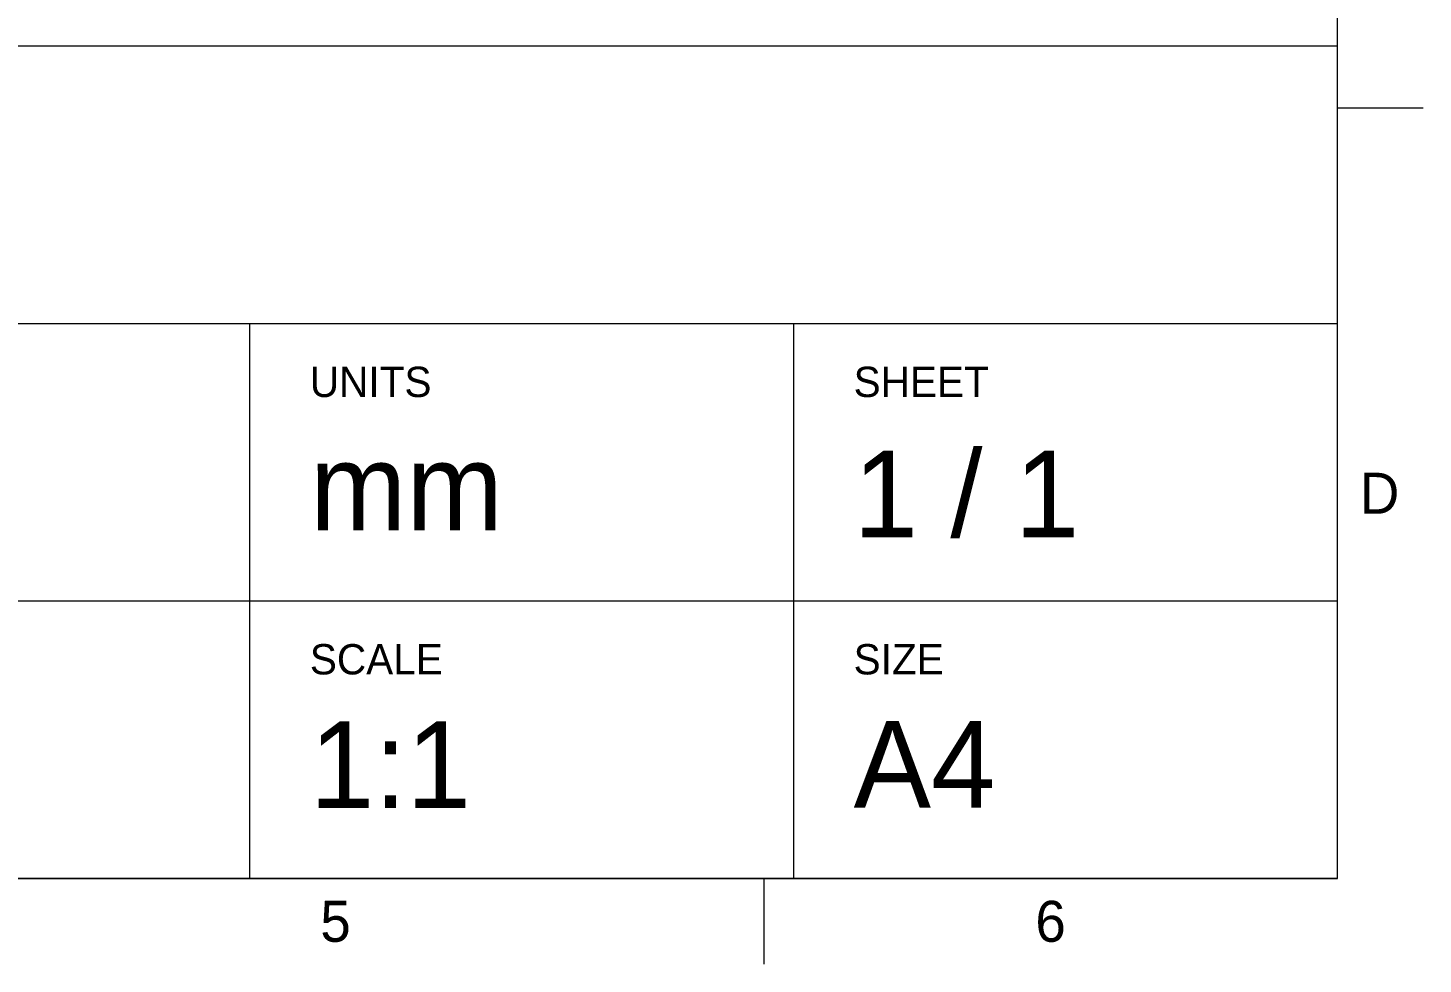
# Model space of a CAD drawing. Header units: millimetres. Extents: x 15 to 292, y 5 to 205.
# Drawn here: x 210.5 to 292, y 5 to 59.7 of the extents above; entities that cross this region are included whole.
import ezdxf

# ---------------------------------------------------------------- set-up
doc = ezdxf.new("R2010")
doc.units = ezdxf.units.MM
doc.layers.add('Border', color=7, linetype='Continuous')
doc.styles.add('Shapr0', font='txt', dxfattribs={"height": 2.3925})
doc.styles.add('Shapr1', font='txt', dxfattribs={"height": 2.3925})

# ---------------------------------------------------------------- blocks, each defined once
blk = doc.blocks.new('*U12')
at = {"layer": 'Border', "linetype": 'Continuous', "lineweight": 15}
for p, q in [((287, 58.6), (174.1, 58.6)), ((287, 10), (287, 58.6)), ((287, 42.4), (174.1, 42.4)), ((223.5, 10), (223.5, 42.4)), ((255.25, 10), (255.25, 42.4)), ((287, 26.2), (174.1, 26.2)), ((287, 10), (174.1, 10))]:
    blk.add_line(p, q, dxfattribs=at)

msp = doc.modelspace()

# ---------------------------------------------------------------- linework, layer by layer
at = {"layer": 'Border', "linetype": 'Continuous', "lineweight": 15}
for p, q in [((287, 10), (287, 200)), ((287, 55), (292, 55)), ((20, 10), (287, 10)), ((253.5, 10), (253.5, 5))]:
    msp.add_line(p, q, dxfattribs=at)

# ---------------------------------------------------------------- block references
msp.add_blockref('*U12', (0, 0))

# ---------------------------------------------------------------- texts
at = {"layer": 'Border', "linetype": 'Continuous', "lineweight": 15, "attachment_point": 7, "style": 'Shapr1'}
for s, insert, char_height in [('UNITS', (227, 38.092), 1.7705), ('SHEET', (258.75, 38.092), 1.7705), ('1 / 1', (258.75, 29.856), 5.0625), ('mm', (227, 30.337), 5.0625), ('SCALE', (227, 21.892), 1.7705), ('SIZE', (258.75, 21.892), 1.7705), ('1:1', (227, 14.116), 5.0625), ('A4', (258.75, 14.137), 5.0625)]:
    msp.add_mtext(s, dxfattribs=dict(at, insert=insert, char_height=char_height))
at = {"layer": 'Border', "linetype": 'Continuous', "lineweight": 15, "char_height": 2.393, "width": 2.3925, "style": 'Shapr0'}
for s, insert, attachment_point in [('D', (288.304, 32.5), 4), ('5', (228.5, 8.696), 2), ('6', (270.25, 8.696), 2)]:
    msp.add_mtext(s, dxfattribs=dict(at, insert=insert, attachment_point=attachment_point))

doc.saveas('drawing.dxf')
